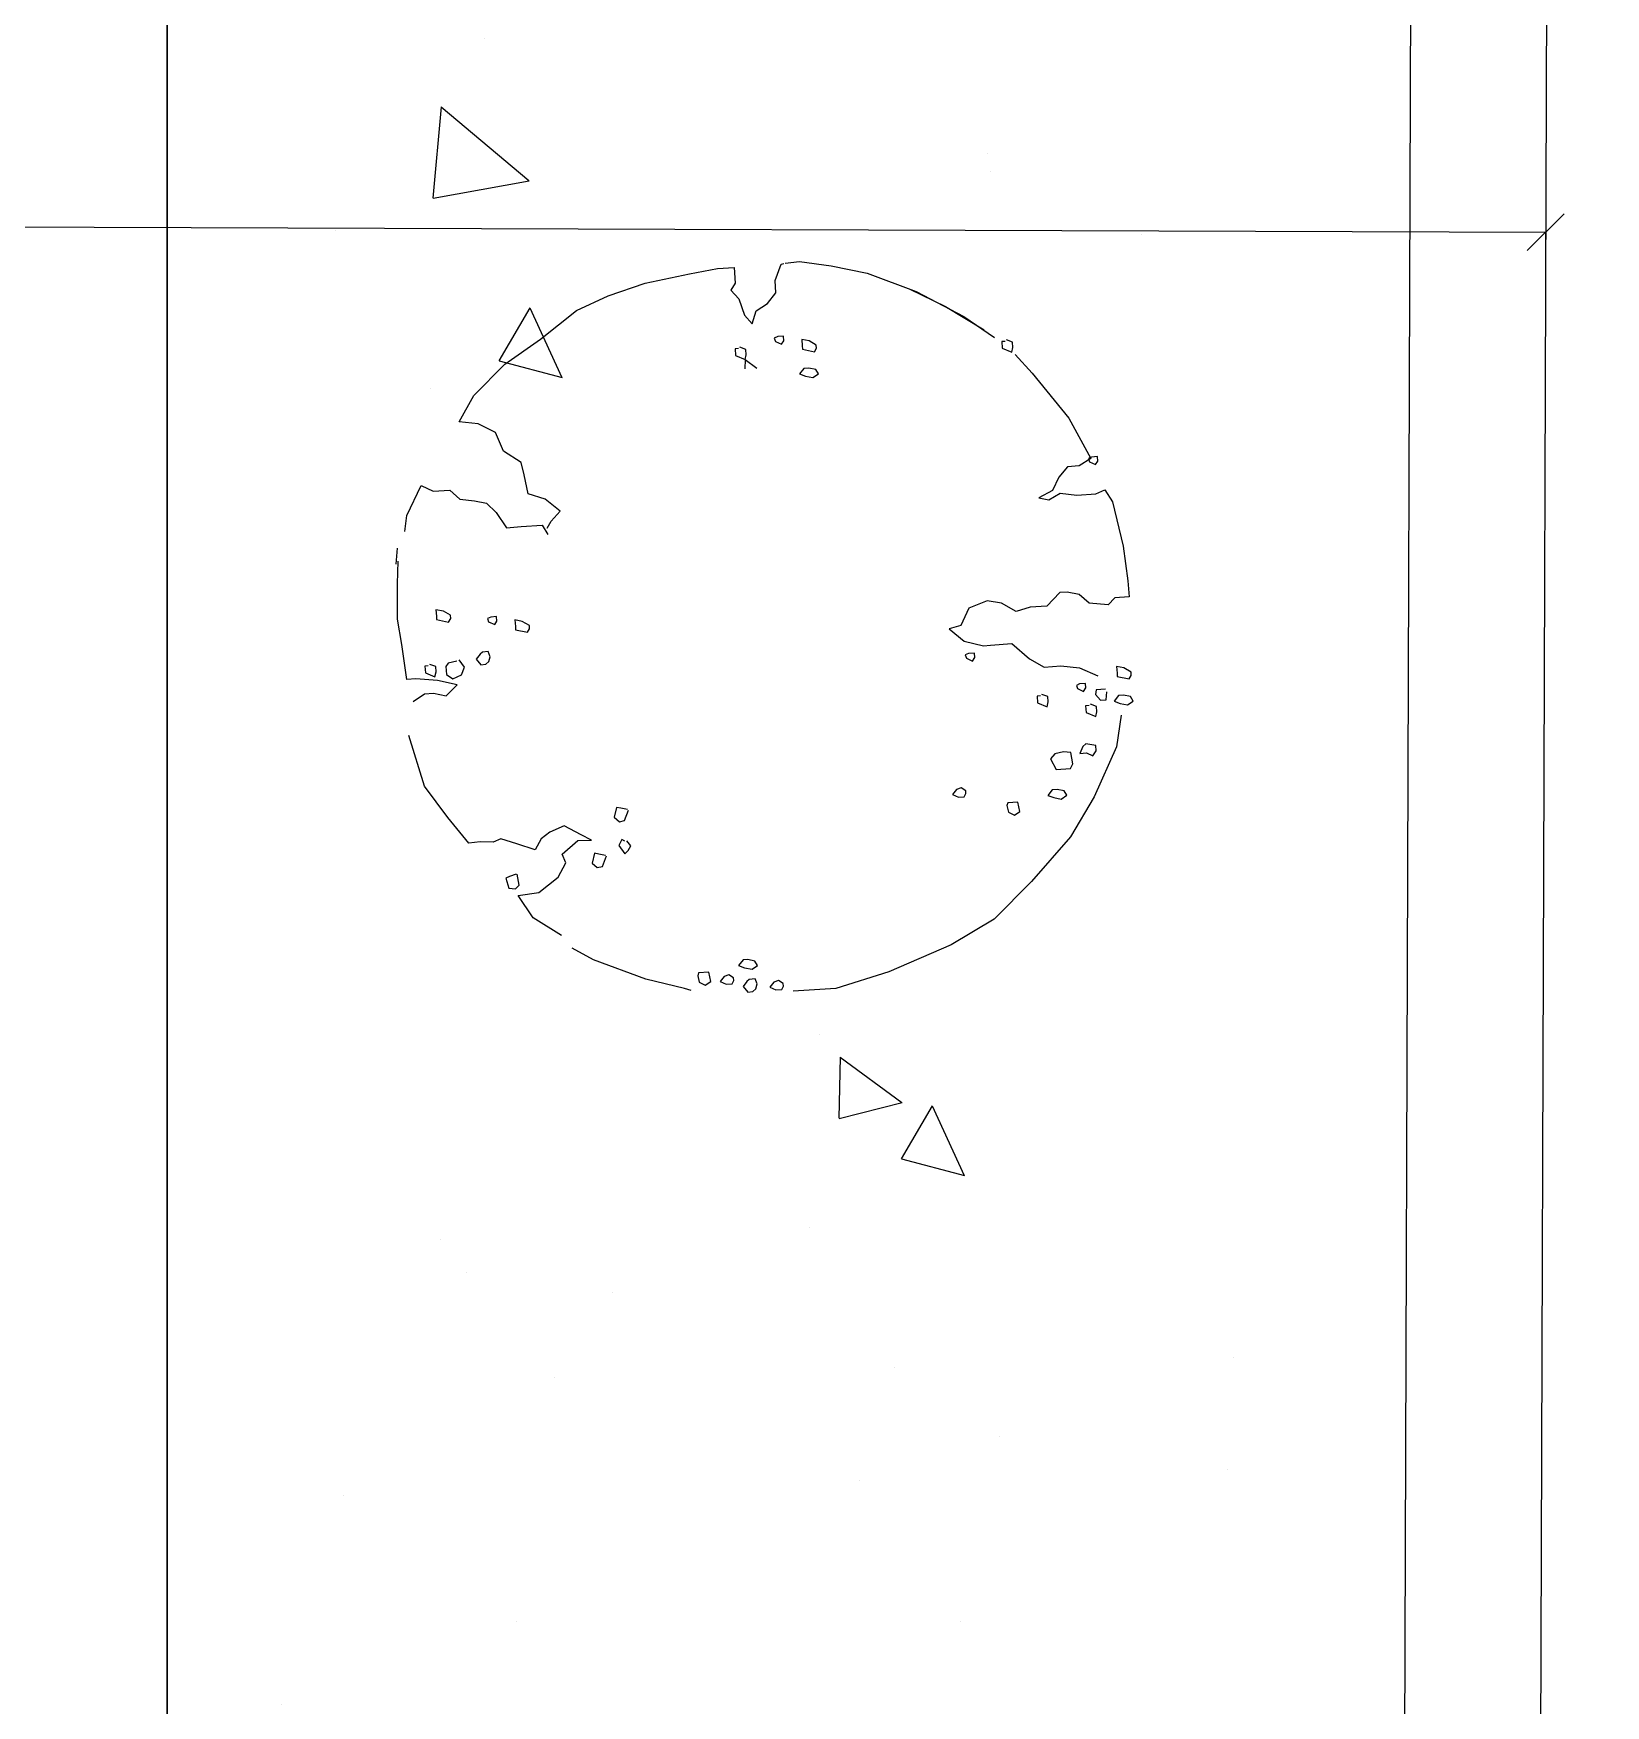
# Model space of a CAD drawing. Header units: inches. Extents: x -7543 to -822, y 102837 to 190349.
# Drawn here: x -837.0599 to -837.04834, y 102837.05319 to 102837.06549 of the extents above; entities that cross this region are included whole.
import ezdxf

# ---------------------------------------------------------------- set-up
doc = ezdxf.new("R2010")
doc.units = ezdxf.units.IN
doc.header["$MEASUREMENT"] = 0
doc.layers.get('0').update_dxf_attribs({"lineweight": 25})
for name, color, linetype, lineweight in [('ARSA', 7, 'Continuous', 30), ('BİTKİ', 96, 'Continuous', 25), ('ICOL', 55, 'Continuous', 25)]:
    doc.layers.add(name, color=color, linetype=linetype, lineweight=lineweight)

msp = doc.modelspace()

# ---------------------------------------------------------------- linework, layer by layer
for p, q in [((-837.049333, 102837.189758), (-837.049914, 102837.02513)), ((-837.048336, 102837.188731), (-837.048917, 102837.024081))]:
    msp.add_line(p, q)
at = {"color": 0, "linetype": 'ByBlock', "lineweight": -2}
msp.add_line((-837.048912, 102837.063894), (-837.048641, 102837.064163), dxfattribs=at)
at = {"layer": 'ARSA', "color": 40}
msp.add_line((-837.058917, 102837.037758), (-837.058917, 102837.213869), dxfattribs=at)
at = {"layer": 'BİTKİ'}
for p, q in [((-837.056585, 102837.065455), (-837.056585, 102837.065455)), ((-837.056902, 102837.064951), (-837.056962, 102837.064279)), ((-837.056902, 102837.064951), (-837.056257, 102837.064408)), ((-837.052883, 102837.064608), (-837.052883, 102837.064608)), ((-837.05286, 102837.064477), (-837.05286, 102837.064477)), ((-837.05696, 102837.064278), (-837.056255, 102837.064407)), ((-837.057682, 102837.064041), (-837.057682, 102837.064041)), ((-837.05175, 102837.064011), (-837.05175, 102837.064011)), ((-837.05625, 102837.063471), (-837.056477, 102837.063082)), ((-837.05625, 102837.063471), (-837.056015, 102837.06296)), ((-837.056474, 102837.063081), (-837.056012, 102837.062959)), ((-837.054666, 102837.063092), (-837.054667, 102837.063023)), ((-837.054666, 102837.063092), (-837.054579, 102837.063029)), ((-837.05698, 102837.062877), (-837.05698, 102837.062877)), ((-837.054118, 102837.058126), (-837.054118, 102837.058126)), ((-837.053967, 102837.057959), (-837.053977, 102837.057509)), ((-837.053967, 102837.057959), (-837.053513, 102837.057626)), ((-837.053974, 102837.057507), (-837.053511, 102837.057625)), ((-837.053291, 102837.0576), (-837.053517, 102837.057211)), ((-837.053291, 102837.0576), (-837.053055, 102837.057089)), ((-837.053515, 102837.05721), (-837.053052, 102837.057088)), ((-837.054194, 102837.056702), (-837.054194, 102837.056702)), ((-837.056906, 102837.05662), (-837.056906, 102837.05662)), ((-837.056715, 102837.056373), (-837.056715, 102837.056373)), ((-837.055644, 102837.056225), (-837.055644, 102837.056225)), ((-837.05107, 102837.055748), (-837.05107, 102837.055748)), ((-837.056065, 102837.055604), (-837.056065, 102837.055604)), ((-837.053568, 102837.055676), (-837.053568, 102837.055676)), ((-837.052795, 102837.055166), (-837.052795, 102837.055166)), ((-837.053825, 102837.054844), (-837.053825, 102837.054844)), ((-837.051114, 102837.054926), (-837.051114, 102837.054926)), ((-837.057617, 102837.05473), (-837.057617, 102837.05473)), ((-837.056347, 102837.05381), (-837.056347, 102837.05381)), ((-837.053084, 102837.05381), (-837.053084, 102837.05381)), ((-837.058077, 102837.053196), (-837.058077, 102837.053196))]:
    msp.add_line(p, q, dxfattribs=at)
for points in [[(-837.054372, 102837.063801), (-837.054265, 102837.063813), (-837.054033, 102837.063781), (-837.053767, 102837.063727), (-837.053408, 102837.063592), (-837.053057, 102837.063408), (-837.052831, 102837.063254)], [(-837.056121, 102837.061851), (-837.056092, 102837.061902), (-837.056026, 102837.061975), (-837.056136, 102837.062065), (-837.056262, 102837.062104), (-837.05629, 102837.062244), (-837.056314, 102837.062335), (-837.056442, 102837.062418), (-837.056502, 102837.062555), (-837.056629, 102837.062619), (-837.05677, 102837.062633), (-837.056662, 102837.062826), (-837.056434, 102837.063057), (-837.056171, 102837.063242), (-837.055906, 102837.063451), (-837.055673, 102837.063561), (-837.0554, 102837.063654), (-837.055074, 102837.063721), (-837.054868, 102837.06376), (-837.054747, 102837.063769), (-837.054738, 102837.063653), (-837.054771, 102837.063601), (-837.054712, 102837.063537), (-837.054671, 102837.063418), (-837.054613, 102837.063354), (-837.054584, 102837.063449), (-837.054501, 102837.063504), (-837.054439, 102837.063582), (-837.054445, 102837.063674), (-837.0544, 102837.063794), (-837.054382, 102837.063799)], [(-837.053453, 102837.06361), (-837.053192, 102837.063481), (-837.052908, 102837.063309)], [(-837.052753, 102837.063225), (-837.052778, 102837.063224), (-837.052775, 102837.063175), (-837.052704, 102837.063146), (-837.052696, 102837.063181), (-837.052699, 102837.06322), (-837.052743, 102837.063236)], [(-837.054714, 102837.063172), (-837.05474, 102837.06317), (-837.054736, 102837.063121), (-837.054666, 102837.063092), (-837.054657, 102837.063127), (-837.05466, 102837.063166), (-837.054704, 102837.063182)], [(-837.05268, 102837.063129), (-837.052553, 102837.062991), (-837.052285, 102837.06266), (-837.052123, 102837.062364), (-837.052209, 102837.062309), (-837.052295, 102837.062303), (-837.052357, 102837.062225), (-837.052404, 102837.062129), (-837.052505, 102837.062073), (-837.052432, 102837.062059), (-837.052349, 102837.062109), (-837.052226, 102837.062093), (-837.052086, 102837.062103), (-837.05202, 102837.062133), (-837.051964, 102837.062044), (-837.051886, 102837.061718), (-837.05185, 102837.061462), (-837.051841, 102837.061346), (-837.051945, 102837.061339), (-837.051995, 102837.061286), (-837.052136, 102837.0613), (-837.052209, 102837.061363), (-837.052297, 102837.061381), (-837.05235, 102837.061378), (-837.052447, 102837.061278), (-837.052569, 102837.061269), (-837.052671, 102837.061237), (-837.052779, 102837.061298), (-837.052885, 102837.061315), (-837.053021, 102837.061261), (-837.05308, 102837.061135), (-837.053164, 102837.061109), (-837.053054, 102837.06102), (-837.052911, 102837.060986), (-837.052861, 102837.06099), (-837.052704, 102837.061001), (-837.052574, 102837.060889), (-837.052465, 102837.060828), (-837.052344, 102837.060837), (-837.052206, 102837.060822), (-837.052072, 102837.060764)], [(-837.057168, 102837.061825), (-837.057155, 102837.061943), (-837.057049, 102837.062165), (-837.05696, 102837.062122), (-837.056838, 102837.062131), (-837.056765, 102837.062063), (-837.056657, 102837.062052), (-837.056569, 102837.062034), (-837.056496, 102837.061966), (-837.05642, 102837.061854), (-837.056312, 102837.061862), (-837.056159, 102837.061873), (-837.056118, 102837.061803)], [(-837.057232, 102837.061586), (-837.057224, 102837.061704)], [(-837.057107, 102837.060576), (-837.057025, 102837.060631), (-837.056957, 102837.060636), (-837.056866, 102837.060618), (-837.056785, 102837.060697), (-837.056928, 102837.06073), (-837.057087, 102837.060743), (-837.057155, 102837.060738), (-837.057191, 102837.060994), (-837.057223, 102837.061182), (-837.057223, 102837.06144), (-837.057217, 102837.061607)], [(-837.056997, 102837.060838), (-837.057022, 102837.060836), (-837.057018, 102837.060787), (-837.056948, 102837.060758), (-837.056939, 102837.060793), (-837.056942, 102837.060832), (-837.056986, 102837.060848)], [(-837.056787, 102837.060872), (-837.056851, 102837.060858), (-837.056867, 102837.060832), (-837.056863, 102837.060774), (-837.056817, 102837.060743), (-837.056751, 102837.060772), (-837.05673, 102837.060828), (-837.05677, 102837.060883)], [(-837.052493, 102837.060616), (-837.052518, 102837.060615), (-837.052514, 102837.060566), (-837.052444, 102837.060537), (-837.052436, 102837.060572), (-837.052439, 102837.060611), (-837.052483, 102837.060627)], [(-837.052136, 102837.060545), (-837.052161, 102837.060543), (-837.052157, 102837.060494), (-837.052087, 102837.060465), (-837.052079, 102837.0605), (-837.052081, 102837.060539), (-837.052126, 102837.060555)], [(-837.0519, 102837.060475), (-837.051934, 102837.060242), (-837.052098, 102837.059875), (-837.052271, 102837.05958), (-837.05256, 102837.059252), (-837.052834, 102837.058973), (-837.053151, 102837.058785), (-837.053608, 102837.058586), (-837.053998, 102837.058465), (-837.054312, 102837.058443)], [(-837.056017, 102837.058854), (-837.056225, 102837.058983), (-837.056335, 102837.059148), (-837.056184, 102837.059171), (-837.056042, 102837.059282), (-837.055984, 102837.059389), (-837.056011, 102837.059453), (-837.055896, 102837.059552), (-837.055797, 102837.059554), (-837.055873, 102837.059595), (-837.055996, 102837.059661), (-837.056103, 102837.059614), (-837.056166, 102837.059565), (-837.05621, 102837.059484), (-837.056345, 102837.059529), (-837.056463, 102837.059566), (-837.056518, 102837.05954), (-837.056614, 102837.059543), (-837.056697, 102837.059532), (-837.056852, 102837.059721), (-837.057024, 102837.059953), (-837.057139, 102837.060326)], [(-837.052323, 102837.060205), (-837.052387, 102837.06019), (-837.05242, 102837.060154), (-837.052378, 102837.060074), (-837.052271, 102837.060082), (-837.052256, 102837.060117), (-837.052269, 102837.060199), (-837.052323, 102837.060205)], [(-837.05553, 102837.05978), (-837.055581, 102837.059791), (-837.055611, 102837.059796), (-837.05563, 102837.059724), (-837.05559, 102837.059691), (-837.055553, 102837.059699), (-837.055523, 102837.059777)], [(-837.05555, 102837.059548), (-837.055572, 102837.05956), (-837.055595, 102837.059517), (-837.055551, 102837.059454), (-837.055526, 102837.059479), (-837.055507, 102837.059514), (-837.055536, 102837.059551)], [(-837.055692, 102837.059442), (-837.055743, 102837.059453), (-837.055773, 102837.059459), (-837.055792, 102837.059386), (-837.055753, 102837.059353), (-837.055716, 102837.059361), (-837.055686, 102837.059439)], [(-837.056351, 102837.059305), (-837.0564, 102837.059287), (-837.056427, 102837.059275), (-837.056404, 102837.059203), (-837.056354, 102837.059197), (-837.056327, 102837.059224), (-837.056343, 102837.059305)], [(-837.055063, 102837.058448), (-837.055111, 102837.058463), (-837.055395, 102837.058532), (-837.055781, 102837.058674), (-837.055937, 102837.05876)]]:
    msp.add_lwpolyline(points, dxfattribs=at)
for points in [[(-837.054426, 102837.063261), (-837.054451, 102837.063249), (-837.054442, 102837.063225), (-837.054397, 102837.063204), (-837.054381, 102837.06323), (-837.054383, 102837.063264)], [(-837.054194, 102837.063229), (-837.054249, 102837.063239), (-837.054245, 102837.063191), (-837.054243, 102837.063167), (-837.054156, 102837.063149), (-837.05414, 102837.063174), (-837.054142, 102837.063198)], [(-837.054198, 102837.063029), (-837.054233, 102837.063026), (-837.054266, 102837.062985), (-837.054222, 102837.062968), (-837.054167, 102837.062958), (-837.054126, 102837.062985), (-837.054146, 102837.063018)], [(-837.052117, 102837.062374), (-837.052141, 102837.062363), (-837.052132, 102837.062339), (-837.052088, 102837.062318), (-837.052071, 102837.062343), (-837.052074, 102837.062377)], [(-837.056885, 102837.06124), (-837.05694, 102837.061251), (-837.056937, 102837.061203), (-837.056935, 102837.061178), (-837.056847, 102837.06116), (-837.056831, 102837.061186), (-837.056833, 102837.06121)], [(-837.056537, 102837.061197), (-837.056562, 102837.061186), (-837.056553, 102837.061162), (-837.056508, 102837.061141), (-837.056492, 102837.061166), (-837.056495, 102837.0612)], [(-837.056305, 102837.061165), (-837.05636, 102837.061176), (-837.056356, 102837.061128), (-837.056355, 102837.061103), (-837.056267, 102837.061085), (-837.056251, 102837.061111), (-837.056253, 102837.061135)], [(-837.056598, 102837.060939), (-837.056615, 102837.060924), (-837.056644, 102837.060887), (-837.056609, 102837.060846), (-837.056573, 102837.060849), (-837.05655, 102837.06087), (-837.056541, 102837.060905), (-837.056555, 102837.060943), (-837.056555, 102837.060943)], [(-837.053022, 102837.060929), (-837.053046, 102837.060918), (-837.053038, 102837.060894), (-837.052993, 102837.060873), (-837.052977, 102837.060898), (-837.052979, 102837.060932)], [(-837.051879, 102837.060822), (-837.051934, 102837.060832), (-837.05193, 102837.060784), (-837.051928, 102837.06076), (-837.051841, 102837.060742), (-837.051825, 102837.060767), (-837.051826, 102837.060791)], [(-837.052205, 102837.060706), (-837.052229, 102837.060694), (-837.05222, 102837.06067), (-837.052176, 102837.060649), (-837.052159, 102837.060675), (-837.052162, 102837.060709)], [(-837.051882, 102837.060622), (-837.051918, 102837.060619), (-837.051951, 102837.060578), (-837.051907, 102837.060561), (-837.051852, 102837.060551), (-837.051811, 102837.060578), (-837.051831, 102837.060611)], [(-837.052159, 102837.060265), (-837.052182, 102837.060244), (-837.052204, 102837.060194), (-837.052154, 102837.060197), (-837.052109, 102837.060176), (-837.052083, 102837.060212), (-837.052086, 102837.060251)], [(-837.053077, 102837.059941), (-837.053112, 102837.059928), (-837.053141, 102837.059892), (-837.053097, 102837.059871), (-837.053054, 102837.059874), (-837.053041, 102837.059899), (-837.053043, 102837.059919)], [(-837.052371, 102837.059928), (-837.052407, 102837.059926), (-837.05244, 102837.059884), (-837.052396, 102837.059868), (-837.052341, 102837.059857), (-837.0523, 102837.059885), (-837.05232, 102837.059917)], [(-837.052659, 102837.059834), (-837.052734, 102837.059829), (-837.05274, 102837.059809), (-837.052729, 102837.059761), (-837.052685, 102837.05974), (-837.052644, 102837.059767)], [(-837.054645, 102837.058677), (-837.054681, 102837.058674), (-837.054714, 102837.058633), (-837.05467, 102837.058617), (-837.054615, 102837.058606), (-837.054574, 102837.058633), (-837.054594, 102837.058666)], [(-837.054933, 102837.058583), (-837.055008, 102837.058578), (-837.055014, 102837.058558), (-837.055003, 102837.05851), (-837.054959, 102837.058489), (-837.054918, 102837.058516)], [(-837.054785, 102837.058565), (-837.05482, 102837.058552), (-837.054849, 102837.058516), (-837.054805, 102837.058495), (-837.054762, 102837.058498), (-837.054749, 102837.058523), (-837.054751, 102837.058543)], [(-837.054635, 102837.058531), (-837.054652, 102837.058516), (-837.054681, 102837.058479), (-837.054646, 102837.058438), (-837.05461, 102837.058441), (-837.054587, 102837.058462), (-837.054578, 102837.058497), (-837.054592, 102837.058535), (-837.054592, 102837.058535)], [(-837.054419, 102837.058523), (-837.054454, 102837.05851), (-837.054483, 102837.058474), (-837.054439, 102837.058453), (-837.054396, 102837.058456), (-837.054383, 102837.058481), (-837.054385, 102837.058501)]]:
    msp.add_lwpolyline(points, close=True, dxfattribs=at)
msp.add_lwpolyline([(-837.052015, 102837.060666), (-837.052083, 102837.060661), (-837.052088, 102837.060626), (-837.052052, 102837.060585), (-837.052009, 102837.060588), (-837.052006, 102837.060647, -0.650811)], format="xyb", dxfattribs=at)
at = {"layer": 'ICOL'}
msp.add_line((-837.146121, 102837.064372), (-837.048776, 102837.064028), dxfattribs=at)
at = {"layer": 'ICOL', "color": 53}
msp.add_line((-837.048776, 102837.064224), (-837.048777, 102837.063818), dxfattribs=at)

doc.saveas('drawing.dxf')
